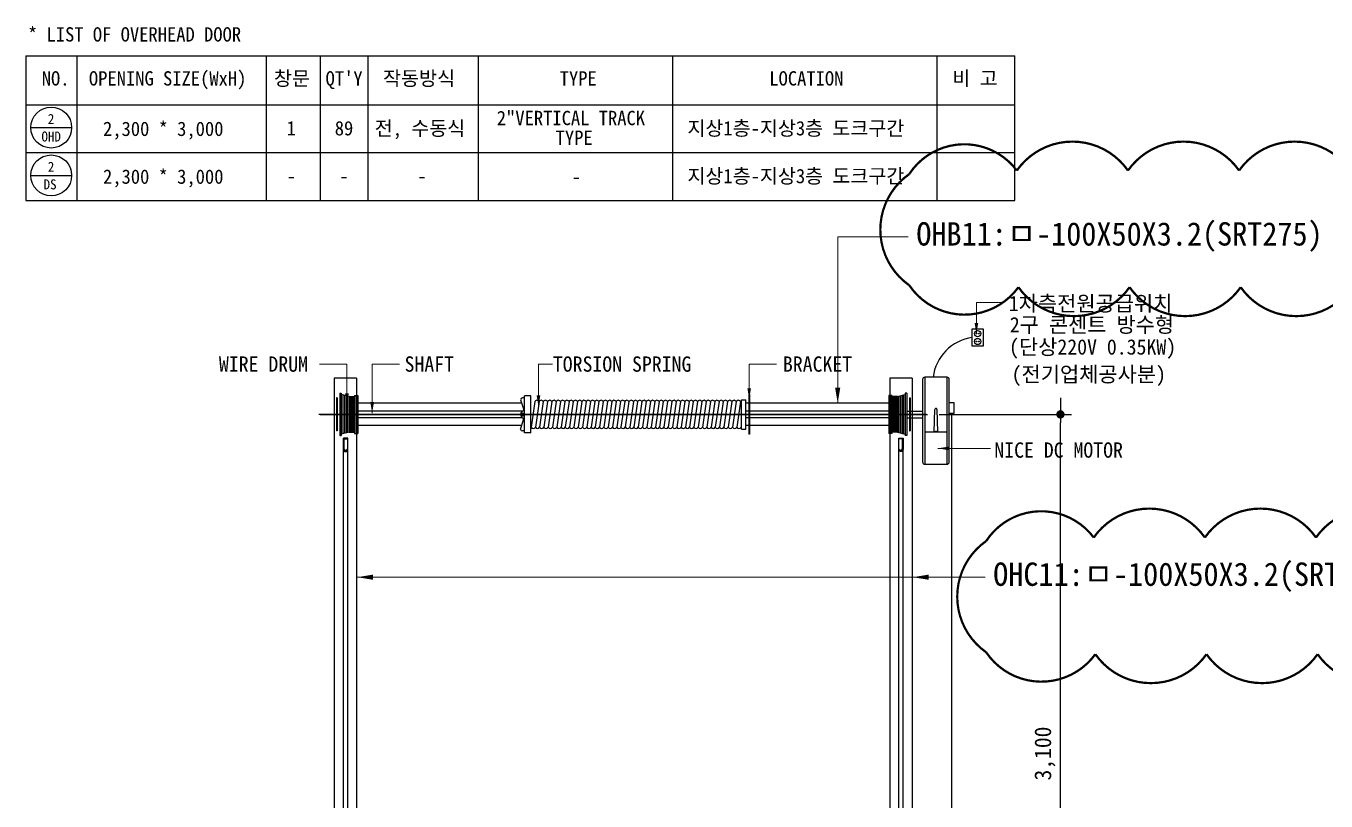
# Model space of a CAD drawing. Header units: millimetres. Extents: x 204328 to 274136, y -196910 to -178068.
# Drawn here: x 225348 to 231197, y -187593 to -184108 of the extents above; entities that cross this region are included whole.
import ezdxf
from ezdxf.enums import TextEntityAlignment as Align

# ---------------------------------------------------------------- set-up
doc = ezdxf.new("R2010")
doc.units = ezdxf.units.MM
doc.layers.get('Defpoints').update_dxf_attribs({"color": 140})
for name, color, linetype, lineweight in [('A-DIMS', 7, 'Continuous', 25), ('A-MKXS-TEXT1', 3, 'Continuous', 25), ('A-XXXX-TXT1', 3, 'Continuous', 25)]:
    doc.layers.add(name, color=color, linetype=linetype, lineweight=lineweight)
for name, color, linetype in [('OHD Frame', 2, 'Continuous'), ('OHD Track', 4, 'Continuous'), ('Text', 3, 'Continuous')]:
    doc.layers.add(name, color=color, linetype=linetype)
doc.layers.add('REV-202205', color=20, linetype='Continuous', lineweight=25, plot=False)
doc.styles.add('HY울릉도L', font='')
doc.styles.add('돋움체', font='')
doc.styles.get('HY울릉도L').set_extended_font_data('Dotum')
doc.styles.get('돋움체').set_extended_font_data('DotumChe')
doc.dimstyles.new('CDIM', dxfattribs={"dimtxt": 3, "dimasz": 1.5, "dimexe": 2, "dimexo": 1, "dimgap": 1, "dimtad": 1, "dimdec": 0, "dimrnd": 0.5, "dimzin": 0, "dimdsep": 32, "dimlunit": 6, "dimtxsty": 'HY울릉도L', "dimblk1": '_CIDOT', "dimblk2": '_CIDOT', "dimsah": 1, "dimcen": 5.5, "dimclrd": 2, "dimclre": 2, "dimclrt": 7, "dimadec": 0, "dimazin": 0, "dimtfac": 1, "dimtdec": 0, "dimtix": 1, "dimtmove": 2, "dimatfit": 1, "dimldrblk": '_CIDOT', "dimfxl": 1, "dimtolj": 1, "dimtzin": 0, "dimlwd": -1, "dimarcsym": 0})
doc.dimstyles.new('ISO-25', dxfattribs={"dimtxt": 2.5, "dimasz": 2.5, "dimexe": 1.25, "dimexo": 0.625, "dimtad": 1, "dimdsep": 46, "dimtxsty": 'Standard', "dimcen": 2.5, "dimadec": 0, "dimazin": 0, "dimtfac": 1, "dimtmove": 0, "dimatfit": 3, "dimfxl": 1, "dimarcsym": 0})

# ---------------------------------------------------------------- blocks, each defined once
blk = doc.blocks.new('_CIDOT')
at = {"color": 0, "linetype": 'ByBlock'}
blk.add_line((2, 0), (-1, 0), dxfattribs=at)
at = {"color": 0, "linetype": 'ByBlock', "const_width": 0.5}
blk.add_lwpolyline([(-0.25, 0, 1), (0.25, 0, 1)], format="xyb", close=True, dxfattribs=at)
blk = doc.blocks.new('*D75')
at = {"layer": 'A-DIMS', "lineweight": -2, "transparency": 16777216}
for p, q in [((229456.4, -185854.2), (230052.2, -185854.2)), ((229456.4, -188904.2), (230052.2, -188904.2))]:
    blk.add_line(p, q, dxfattribs=at)
at = {"layer": 'A-DIMS', "transparency": 16777216}
blk.add_line((230002.2, -188866.7), (230002.2, -185891.7), dxfattribs=at)
at = {"layer": 'Defpoints', "color": 0, "transparency": 16777216}
for p in [(229431.4, -185854.2, 0), (230002.2, -185854.2), (229431.4, -188904.2, 0)]:
    blk.add_point(p, dxfattribs=at)
at = {"layer": 'A-DIMS', "transparency": 16777216, "xscale": 37.5, "yscale": 37.5, "zscale": 37.5}
for p, rotation in [((230002.2, -185854.2), 90), ((230002.2, -188904.2), 270)]:
    blk.add_blockref('_CIDOT', p, dxfattribs=dict(at, rotation=rotation))
at = {"layer": 'A-DIMS', "color": 3, "transparency": 16777216, "insert": (229932.5, -187379.2), "char_height": 75, "attachment_point": 5, "rotation": 90, "style": '돋움체'}
blk.add_mtext('\\A1;3,100', dxfattribs=at)

msp = doc.modelspace()

# ---------------------------------------------------------------- linework, layer by layer
for p, q in [((225347.8, -184241.7), (229796.9, -184241.7)), ((225347.8, -184241.7), (225347.8, -184891.8)), ((225576.3, -184241.7), (225576.3, -184891.8)), ((226429.1, -184241.7), (226429.1, -184891.8)), ((226429.1, -184241.7), (226429.1, -184891.8)), ((226671, -184241.7), (226671, -184891.8)), ((226886.1, -184241.7), (226886.1, -184891.8)), ((227382.4, -184241.7), (227382.4, -184891.8)), ((228256.5, -184241.7), (228256.5, -184891.8)), ((229446.5, -184241.7), (229446.5, -184891.8)), ((229796, -184241.7), (229796, -184891.8)), ((225347.8, -184461.8), (229796.9, -184461.8)), ((225369.1, -184564.4), (225553.3, -184564.4)), ((225347.8, -184676.8), (229796.9, -184676.8)), ((225369.1, -184779.5), (225553.3, -184779.5)), ((225347.8, -184891.8), (229796.9, -184891.8)), ((228600.2, -185765.3, 0), (228600.2, -185943.3, 0)), ((228602.9, -185765.3, 0), (228600.2, -185765.3, 0)), ((228602.9, -185765.3, 0), (228602.9, -185943.3, 0)), ((226745, -185780.1, 0), (226745, -185928.4, 0)), ((226747.2, -185780.1, 0), (226745, -185780.1, 0)), ((226747.2, -185780.1, 0), (226747.2, -185928.4, 0)), ((227578.5, -185804.2, 0), (226835.1, -185804.2, 0)), ((228600.2, -185804.2, 0), (228586, -185804.2, 0)), ((229235.1, -185804.2, 0), (228602.9, -185804.2, 0)), ((229323.1, -185780.1, 0), (229323.1, -185928.4, 0)), ((229323.1, -185780.1, 0), (229325.3, -185780.1, 0)), ((229325.3, -185780.1, 0), (229325.3, -185928.4, 0)), ((226747.2, -185928.4, 0), (226745, -185928.4, 0)), ((227578.5, -185904.2, 0), (226835.1, -185904.2, 0)), ((228600.2, -185904.2, 0), (228586, -185904.2, 0)), ((228602.9, -185943.3, 0), (228600.2, -185943.3, 0)), ((229235.1, -185904.2, 0), (228602.9, -185904.2, 0)), ((229323.1, -185928.4, 0), (229325.3, -185928.4, 0))]:
    msp.add_line(p, q)
at = {"color": 0}
for p, q in [((229382.1, -185697.1, 0), (229382.1, -186068.1, 0)), ((229492.1, -185687.1, 0), (229392.1, -185687.1, 0)), ((229392.1, -185687.1, 0), (229392.1, -186078.1, 0)), ((229492.1, -186078.1, 0), (229492.1, -185687.1, 0)), ((229502.1, -186068.1, 0), (229502.1, -185697.1, 0)), ((229502.1, -185799.9, 0), (229522.1, -185799.9, 0)), ((229522.1, -185799.9, 0), (229522.1, -185849.9, 0)), ((229434.6, -185932.1, 0), (229437.6, -185832.1, 0)), ((229446.6, -185832.1, 0), (229449.6, -185932.1, 0)), ((229522.1, -185849.9, 0), (229502.1, -185849.9, 0)), ((229512.1, -185849.9, 0), (229512.1, -190214.3, 0)), ((229392.1, -185932.1, 0), (229492.1, -185932.1, 0)), ((229439.6, -185932.1, 0), (229439.6, -185929.3, 0)), ((229439.6, -185929.3, 0), (229444.6, -185929.3, 0)), ((229444.6, -185932.1, 0), (229444.6, -185929.3, 0)), ((229392.1, -186078.1, 0), (229492.1, -186078.1, 0))]:
    msp.add_line(p, q, dxfattribs=at)
at = {"color": 1, "linetype": 'Continuous'}
for p, q in [((226759.2, -185758.9, 0), (226759.2, -185949.6, 0)), ((226766.2, -185758.9, 0), (226766.2, -185949.6, 0)), ((226801.7, -185773.7, 0), (226766.2, -185764.9, 0)), ((226826.5, -185768.7, 0), (226826.5, -185939.8, 0)), ((226833.5, -185768.7, 0), (226833.5, -185939.8, 0)), ((226840.5, -185768.7, 0), (226840.5, -185939.8, 0)), ((229229.8, -185768.7, 0), (229229.8, -185939.8, 0)), ((229236.8, -185768.7, 0), (229236.8, -185939.8, 0)), ((229243.8, -185768.7, 0), (229243.8, -185939.8, 0)), ((229268.6, -185773.7, 0), (229304.1, -185764.9, 0)), ((229304.1, -185758.9, 0), (229304.1, -185949.6, 0)), ((229311.1, -185758.9, 0), (229311.1, -185949.6, 0)), ((226801.7, -185773.7, 0), (226801.7, -185934.7, 0)), ((229268.6, -185773.7, 0), (229268.6, -185934.7, 0)), ((226801.7, -185934.7, 0), (226766.2, -185943.6, 0)), ((229268.6, -185934.7, 0), (229304.1, -185943.6, 0))]:
    msp.add_line(p, q, dxfattribs=at)
at = {"color": 1}
for p, q in [((226759.2, -185758.9, 0), (226766.2, -185758.9, 0)), ((226826.5, -185768.7, 0), (226840.5, -185768.7, 0)), ((229243.8, -185768.7, 0), (229229.8, -185768.7, 0)), ((229311.1, -185758.9, 0), (229304.1, -185758.9, 0)), ((226801.7, -185773.7, 0), (226826.5, -185773.7, 0)), ((229268.6, -185773.7, 0), (229243.8, -185773.7, 0)), ((226801.7, -185934.7, 0), (226826.5, -185934.7, 0)), ((226826.5, -185939.8, 0), (226840.5, -185939.8, 0)), ((229243.8, -185939.8, 0), (229229.8, -185939.8, 0)), ((229268.6, -185934.7, 0), (229243.8, -185934.7, 0)), ((226759.2, -185949.6, 0), (226766.2, -185949.6, 0)), ((229311.1, -185949.6, 0), (229304.1, -185949.6, 0))]:
    msp.add_line(p, q, dxfattribs=at)
at = {"color": 8, "linetype": 'Continuous'}
for p, q in [((226773.7, -185766.8, 0), (226773.7, -185941.7, 0)), ((226780.7, -185768.5, 0), (226780.7, -185940, 0)), ((229289.6, -185768.5, 0), (229289.6, -185940, 0)), ((229296.6, -185766.8, 0), (229296.6, -185941.7, 0)), ((226787.7, -185770.3, 0), (226787.7, -185938.2, 0)), ((226794.7, -185772, 0), (226794.7, -185936.5, 0)), ((226806.2, -185773.7, 0), (226806.2, -185934.7, 0)), ((226811.1, -185773.7, 0), (226811.1, -185934.7, 0)), ((226816, -185773.7, 0), (226816, -185934.7, 0)), ((226820.9, -185773.7, 0), (226820.9, -185934.7, 0)), ((229249.3, -185773.7, 0), (229249.3, -185934.7, 0)), ((229254.2, -185773.7, 0), (229254.2, -185934.7, 0)), ((229259.1, -185773.7, 0), (229259.1, -185934.7, 0)), ((229264, -185773.7, 0), (229264, -185934.7, 0)), ((229275.6, -185772, 0), (229275.6, -185936.5, 0)), ((229282.6, -185770.3, 0), (229282.6, -185938.2, 0))]:
    msp.add_line(p, q, dxfattribs=at)
at = {"color": 3}
for p, q in [((227573.5, -185787.9, 0), (227586.3, -185829.7, 0)), ((227591.2, -185779.9, 0), (227581.4, -185779.9, 0)), ((227591.2, -185937.2, 0), (227591.2, -185771.3, 0)), ((227619.2, -185771.3, 0), (227591.2, -185771.3, 0)), ((227619.2, -185937.2, 0), (227619.2, -185771.3, 0)), ((227636.8, -185796.8, 0), (227620.3, -185911.8, 0)), ((227656.1, -185796.8, 0), (227639.6, -185911.8, 0)), ((227675.4, -185796.8, 0), (227658.8, -185911.8, 0)), ((227694.7, -185796.8, 0), (227678.1, -185911.8, 0)), ((227713.9, -185796.8, 0), (227697.4, -185911.8, 0)), ((227733.2, -185796.8, 0), (227716.6, -185911.8, 0)), ((227752.5, -185796.8, 0), (227735.9, -185911.8, 0)), ((227771.7, -185796.8, 0), (227755.2, -185911.8, 0)), ((227791, -185796.8, 0), (227774.4, -185911.8, 0)), ((227810.3, -185796.8, 0), (227793.7, -185911.8, 0)), ((227829.5, -185796.8, 0), (227813, -185911.8, 0)), ((227848.8, -185796.8, 0), (227832.2, -185911.8, 0)), ((227868.1, -185796.8, 0), (227851.5, -185911.8, 0)), ((227887.3, -185796.8, 0), (227870.8, -185911.8, 0)), ((227906.6, -185796.8, 0), (227890.1, -185911.8, 0)), ((227925.9, -185796.8, 0), (227909.3, -185911.8, 0)), ((227945.1, -185796.8, 0), (227928.6, -185911.8, 0)), ((227964.4, -185796.8, 0), (227947.9, -185911.8, 0)), ((227983.7, -185796.8, 0), (227967.1, -185911.8, 0)), ((228003, -185796.8, 0), (227986.4, -185911.8, 0)), ((228022.2, -185796.8, 0), (228005.7, -185911.8, 0)), ((228041.5, -185796.8, 0), (228024.9, -185911.8, 0)), ((228060.8, -185796.8, 0), (228044.2, -185911.8, 0)), ((228080.5, -185796.8, 0), (228064, -185911.8, 0)), ((228099.8, -185796.8, 0), (228083.3, -185911.8, 0)), ((228119.1, -185796.8, 0), (228102.5, -185911.8, 0)), ((228138.4, -185796.8, 0), (228121.8, -185911.8, 0)), ((228157.6, -185796.8, 0), (228141.1, -185911.8, 0)), ((228176.9, -185796.8, 0), (228160.3, -185911.8, 0)), ((228196.2, -185796.8, 0), (228179.6, -185911.8, 0)), ((228215.4, -185796.8, 0), (228198.9, -185911.8, 0)), ((228234.7, -185796.8, 0), (228218.1, -185911.8, 0)), ((228254, -185796.8, 0), (228237.4, -185911.8, 0)), ((228273.2, -185796.8, 0), (228256.7, -185911.8, 0)), ((228292.5, -185796.8, 0), (228276, -185911.8, 0)), ((228311.8, -185796.8, 0), (228295.2, -185911.8, 0)), ((228331, -185796.8, 0), (228314.5, -185911.8, 0)), ((228350.3, -185796.8, 0), (228333.8, -185911.8, 0)), ((228369.6, -185796.8, 0), (228353, -185911.8, 0)), ((228388.9, -185796.8, 0), (228372.3, -185911.8, 0)), ((228408.1, -185796.8, 0), (228391.6, -185911.8, 0)), ((228427.4, -185796.8, 0), (228410.8, -185911.8, 0)), ((228446.7, -185796.8, 0), (228430.1, -185911.8, 0)), ((228465.9, -185796.8, 0), (228449.4, -185911.8, 0)), ((228485.2, -185796.8, 0), (228468.6, -185911.8, 0)), ((228504.5, -185796.8, 0), (228487.9, -185911.8, 0)), ((228523.7, -185796.8, 0), (228507.2, -185911.8, 0)), ((228543, -185796.8, 0), (228526.4, -185911.8, 0)), ((228562.3, -185796.8, 0), (228545.7, -185911.8, 0)), ((228566.5, -185920.3, 0), (228566.5, -185788.2, 0)), ((228566.5, -185788.2, 0), (228586, -185788.2, 0)), ((228586, -185920.3, 0), (228586, -185788.2, 0)), ((227573.5, -185920.6, 0), (227586.3, -185878.8, 0)), ((227586.3, -185829.7, 0), (227586.3, -185837.2, 0)), ((227586.3, -185878.8, 0), (227586.3, -185871.3, 0)), ((227591.2, -185928.6, 0), (227581.4, -185928.6, 0)), ((227619.2, -185937.2, 0), (227591.2, -185937.2, 0)), ((228566.5, -185920.3, 0), (228586, -185920.3, 0))]:
    msp.add_line(p, q, dxfattribs=at)
at = {"color": 8}
for p, q in [((229399.5, -185854.2, 0), (226665.7, -185854.2, 0)), ((226670.8, -185854.2), (229404.6, -185854.2, 0))]:
    msp.add_line(p, q, dxfattribs=at)
at = {"color": 2}
for p, q in [((227582.3, -185838.9, 0), (226835.1, -185838.9, 0)), ((227582.2, -185869.6, 0), (226835.1, -185869.6, 0)), ((228600.2, -185838.9, 0), (228586, -185838.9, 0)), ((228600.2, -185869.6, 0), (228586, -185869.6, 0)), ((229235.1, -185838.9, 0), (228602.9, -185838.9, 0)), ((229235.1, -185869.6, 0), (228602.9, -185869.6, 0)), ((229311.1, -185838.9, 0), (229323.1, -185838.9, 0)), ((229311.1, -185869.6, 0), (229323.1, -185869.6, 0)), ((229325.3, -185838.9, 0), (229382.1, -185838.9, 0)), ((229325.3, -185869.6, 0), (229382.1, -185869.6, 0))]:
    msp.add_line(p, q, dxfattribs=at)
at = {"color": 1, "elevation": 0}
msp.add_lwpolyline([(229605.2, -185470), (229654.1, -185470), (229654.1, -185546.9), (229605.2, -185546.9)], close=True, dxfattribs=at)
for centre in [(225461.2, -184564.4), (225461.2, -184779.5)]:
    msp.add_circle(centre, 92.1)
at = {"color": 1}
for centre, radius in [((229629.6, -185490.6, 0), 14), ((229629.6, -185526.3, 0), 14), ((229624.3, -185490.6, 0), 1.27), ((229624.3, -185526.2, 0), 1.27), ((229635, -185490.6, 0), 1.27), ((229635, -185526.2, 0), 1.27)]:
    msp.add_circle(centre, radius, dxfattribs=at)
at = {"color": 3}
msp.add_circle((227583.4, -185854.3, 0), 7.81, dxfattribs=at)
at = {"color": 1}
msp.add_arc((229633.4, -185712.3, 0), 205.8, 97.8663, 172.96485, dxfattribs=at)
at = {"color": 0}
for centre, radius, start, end in [((229392.1, -185697.1, 0), 10, 90, 180), ((229492.1, -185697.1, 0), 10, 0, 90), ((229442.2, -185832, 0), 4.46, 358.28164, 181.71836), ((229392.1, -186068.1, 0), 10, 180, 270), ((229492.1, -186068.1, 0), 10, 270, 0)]:
    msp.add_arc(centre, radius, start, end, dxfattribs=at)
at = {"color": 3}
for centre, radius, start, end in [((227582.3, -185788.7, 0), 8.9, 95.75821, 174.36248), ((227646.5, -185801.6, 0), 10.8, 26.49712, 153.50288), ((227665.7, -185801.6, 0), 10.8, 26.49712, 153.50288), ((227685, -185801.6, 0), 10.8, 26.49712, 153.50288), ((227704.3, -185801.6, 0), 10.8, 26.49712, 153.50288), ((227723.6, -185801.6, 0), 10.8, 26.49712, 153.50288), ((227742.8, -185801.6, 0), 10.8, 26.49712, 153.50288), ((227762.1, -185801.6, 0), 10.8, 26.49712, 153.50288), ((227781.4, -185801.6, 0), 10.8, 26.49712, 153.50288), ((227800.6, -185801.6, 0), 10.8, 26.49712, 153.50288), ((227819.9, -185801.6, 0), 10.8, 26.49712, 153.50288), ((227839.2, -185801.6, 0), 10.8, 26.49712, 153.50288), ((227858.4, -185801.6, 0), 10.8, 26.49712, 153.50288), ((227877.7, -185801.6, 0), 10.8, 26.49712, 153.50288), ((227897, -185801.6, 0), 10.8, 26.49712, 153.50288), ((227916.2, -185801.6, 0), 10.8, 26.49712, 153.50288), ((227935.5, -185801.6, 0), 10.8, 26.49712, 153.50288), ((227954.8, -185801.6, 0), 10.8, 26.49712, 153.50288), ((227974.1, -185801.6, 0), 10.8, 26.49712, 153.50288), ((227993.3, -185801.6, 0), 10.8, 26.49712, 153.50288), ((228012.6, -185801.6, 0), 10.8, 26.49712, 153.50288), ((228031.9, -185801.6, 0), 10.8, 26.49712, 153.50288), ((228051.1, -185801.6, 0), 10.8, 26.49712, 153.50288), ((228070.9, -185801.6, 0), 10.8, 26.49712, 153.50288), ((228090.2, -185801.6, 0), 10.8, 26.49712, 153.50288), ((228109.5, -185801.6, 0), 10.8, 26.49712, 153.50288), ((228128.7, -185801.6, 0), 10.8, 26.49712, 153.50288), ((228148, -185801.6, 0), 10.8, 26.49712, 153.50288), ((228167.3, -185801.6, 0), 10.8, 26.49712, 153.50288), ((228186.5, -185801.6, 0), 10.8, 26.49712, 153.50288), ((228205.8, -185801.6, 0), 10.8, 26.49712, 153.50288), ((228225.1, -185801.6, 0), 10.8, 26.49712, 153.50288), ((228244.3, -185801.6, 0), 10.8, 26.49712, 153.50288), ((228263.6, -185801.6, 0), 10.8, 26.49712, 153.50288), ((228282.9, -185801.6, 0), 10.8, 26.49712, 153.50288), ((228302.1, -185801.6, 0), 10.8, 26.49712, 153.50288), ((228321.4, -185801.6, 0), 10.8, 26.49712, 153.50288), ((228340.7, -185801.6, 0), 10.8, 26.49712, 153.50288), ((228359.9, -185801.6, 0), 10.8, 26.49712, 153.50288), ((228379.2, -185801.6, 0), 10.8, 26.49712, 153.50288), ((228398.5, -185801.6, 0), 10.8, 26.49712, 153.50288), ((228417.8, -185801.6, 0), 10.8, 26.49712, 153.50288), ((228437, -185801.6, 0), 10.8, 26.49712, 153.50288), ((228456.3, -185801.6, 0), 10.8, 26.49712, 153.50288), ((228475.6, -185801.6, 0), 10.8, 26.49712, 153.50288), ((228494.8, -185801.6, 0), 10.8, 26.49712, 153.50288), ((228514.1, -185801.6, 0), 10.8, 26.49712, 153.50288), ((228533.4, -185801.6, 0), 10.8, 26.49712, 153.50288), ((228552.6, -185801.6, 0), 10.8, 26.49712, 153.50288), ((227591.2, -185854.3, 0), 17.7, 90, 270), ((227582.3, -185919.8, 0), 8.9, 185.63752, 264.24179), ((227629.9, -185907, 0), 10.8, 206.49712, 333.50288), ((227649.2, -185907, 0), 10.8, 206.49712, 333.50288), ((227668.5, -185907, 0), 10.8, 206.49712, 333.50288), ((227687.7, -185907, 0), 10.8, 206.49712, 333.50288), ((227707, -185907, 0), 10.8, 206.49712, 333.50288), ((227726.3, -185907, 0), 10.8, 206.49712, 333.50288), ((227745.5, -185907, 0), 10.8, 206.49712, 333.50288), ((227764.8, -185907, 0), 10.8, 206.49712, 333.50288), ((227784.1, -185907, 0), 10.8, 206.49712, 333.50288), ((227803.3, -185907, 0), 10.8, 206.49712, 333.50288), ((227822.6, -185907, 0), 10.8, 206.49712, 333.50288), ((227841.9, -185907, 0), 10.8, 206.49712, 333.50288), ((227861.2, -185907, 0), 10.8, 206.49712, 333.50288), ((227880.4, -185907, 0), 10.8, 206.49712, 333.50288), ((227899.7, -185907, 0), 10.8, 206.49712, 333.50288), ((227919, -185907, 0), 10.8, 206.49712, 333.50288), ((227938.2, -185907, 0), 10.8, 206.49712, 333.50288), ((227957.5, -185907, 0), 10.8, 206.49712, 333.50288), ((227976.8, -185907, 0), 10.8, 206.49712, 333.50288), ((227996, -185907, 0), 10.8, 206.49712, 333.50288), ((228015.3, -185907, 0), 10.8, 206.49712, 333.50288), ((228034.6, -185907, 0), 10.8, 206.49712, 333.50288), ((228054.4, -185907, 0), 10.8, 206.49712, 333.50288), ((228073.6, -185907, 0), 10.8, 206.49712, 333.50288), ((228092.9, -185907, 0), 10.8, 206.49712, 333.50288), ((228112.2, -185907, 0), 10.8, 206.49712, 333.50288), ((228131.4, -185907, 0), 10.8, 206.49712, 333.50288), ((228150.7, -185907, 0), 10.8, 206.49712, 333.50288), ((228170, -185907, 0), 10.8, 206.49712, 333.50288), ((228189.2, -185907, 0), 10.8, 206.49712, 333.50288), ((228208.5, -185907, 0), 10.8, 206.49712, 333.50288), ((228227.8, -185907, 0), 10.8, 206.49712, 333.50288), ((228247.1, -185907, 0), 10.8, 206.49712, 333.50288), ((228266.3, -185907, 0), 10.8, 206.49712, 333.50288), ((228285.6, -185907, 0), 10.8, 206.49712, 333.50288), ((228304.9, -185907, 0), 10.8, 206.49712, 333.50288), ((228324.1, -185907, 0), 10.8, 206.49712, 333.50288), ((228343.4, -185907, 0), 10.8, 206.49712, 333.50288), ((228362.7, -185907, 0), 10.8, 206.49712, 333.50288), ((228381.9, -185907, 0), 10.8, 206.49712, 333.50288), ((228401.2, -185907, 0), 10.8, 206.49712, 333.50288), ((228420.5, -185907, 0), 10.8, 206.49712, 333.50288), ((228439.7, -185907, 0), 10.8, 206.49712, 333.50288), ((228459, -185907, 0), 10.8, 206.49712, 333.50288), ((228478.3, -185907, 0), 10.8, 206.49712, 333.50288), ((228497.5, -185907, 0), 10.8, 206.49712, 333.50288), ((228516.8, -185907, 0), 10.8, 206.49712, 333.50288), ((228536.1, -185907, 0), 10.8, 206.49712, 333.50288), ((228555.4, -185907, 0), 10.8, 206.49712, 333.50288)]:
    msp.add_arc(centre, radius, start, end, dxfattribs=at)
at = {"layer": 'OHD Frame'}
for p, q in [((226735.1, -185691.7), (226735.1, -192004.2, 0)), ((226835.1, -185691.7), (226835.1, -188929.2, 0)), ((229235.1, -185691.7), (229235.1, -188929.2, 0)), ((229335.1, -185691.7), (229235.1, -185691.7)), ((229335.1, -185691.7, 0), (229335.1, -192004.2))]:
    msp.add_line(p, q, dxfattribs=at)
at = {"layer": 'OHD Frame', "ltscale": 100}
msp.add_line((226835.1, -185691.7), (226735.1, -185691.7), dxfattribs=at)
at = {"layer": 'OHD Track'}
for p, q in [((226775.8, -192004.2, 0), (226775.8, -185960.4, 0)), ((226795.8, -192004.2, 0), (226795.8, -185960.4, 0)), ((229274.4, -192004.2, 0), (229274.4, -185960.4, 0)), ((229294.4, -192004.2, 0), (229294.4, -185960.4, 0))]:
    msp.add_line(p, q, dxfattribs=at)
at = {"layer": 'OHD Track', "color": 1, "elevation": 0}
for points in [[(226775.8, -185960.4), (226775.8, -186010.4), (226780.8, -186020.4), (226790.8, -186020.4), (226795.8, -186010.4), (226792.3, -186010.4), (226788.9, -186017.2), (226782.8, -186017.2), (226779, -186009.7), (226779, -185963.6), (226795.8, -185963.6), (226795.8, -185960.4)], [(229294.4, -185960.4), (229294.4, -186010.4), (229289.4, -186020.4), (229279.4, -186020.4), (229274.4, -186010.4), (229278, -186010.4), (229281.4, -186017.2), (229287.5, -186017.2), (229291.2, -186009.7), (229291.2, -185963.6), (229274.4, -185963.6), (229274.4, -185960.4)]]:
    msp.add_lwpolyline(points, close=True, dxfattribs=at)
at = {"layer": 'REV-202205', "const_width": 10, "elevation": 0}
for points in [[(231313.2, -185282.1, -0.520567), (230813.2, -185282.1, -0.520567), (230313.2, -185282.1, -0.520567), (229813.2, -185282.1, -0.520567), (229321.9, -185273.4, -0.520567), (229321.9, -184773.4, -0.520567), (229806, -184757.5, -0.520567), (230306, -184757.5, -0.520567), (230806, -184757.5, -0.520567), (231306, -184757.5, -0.520567)], [(231659.3, -186932.5, -0.520567), (231159.3, -186932.5, -0.520567), (230659.3, -186932.5, -0.520567), (230159.3, -186932.5, -0.520567), (229667.9, -186923.8, -0.520567), (229667.9, -186423.8, -0.520567), (230152, -186407.9, -0.520567), (230652, -186407.9, -0.520567), (231152, -186407.9, -0.520567), (231652, -186407.9, -0.520567)]]:
    msp.add_lwpolyline(points, format="xyb", close=True, dxfattribs=at)

# ---------------------------------------------------------------- texts
at = {"layer": 'A-MKXS-TEXT1', "color": 0, "char_height": 105, "attachment_point": 7, "style": '돋움체'}
for s, insert in [('OHB11:ㅁ-100X50X3.2(SRT275)', (229353.7, -185122.9, 0)), ('OHC11:ㅁ-100X50X3.2(SRT275)', (229699.7, -186653.2, 0))]:
    msp.add_mtext(s, dxfattribs=dict(at, insert=insert))
at = {"layer": 'A-XXXX-TXT1', "style": '돋움체'}
for s, height, p in [('* LIST OF OVERHEAD DOOR', 64.512, (225356.8, -184177.5)), ('OPENING SIZE(WxH)', 64.512, (225630.8, -184375.3)), ('창문', 64.51, (226463.2, -184375.3)), ("QT'Y", 64.51, (226695.6, -184375.3)), ('작동방식', 64.51, (226954.6, -184375.3)), ('비 고', 64.51, (229515.7, -184375.3)), ('NO.', 64.51, (225418.6, -184375.3)), ('TYPE', 64.51, (227749.1, -184375.3)), ('LOCATION', 64.51, (228692.2, -184375.3)), ('2', 45.2, (225445.9, -184548.1)), ('2,300 * 3,000', 64.512, (225694.3, -184602.1)), ('1', 64.5, (226520.9, -184599.5)), ('전, 수동식', 64.51, (226916.7, -184599.9)), ('2"VERTICAL TRACK', 64.512, (227466.1, -184553.5)), ('지상1층-지상3층 도크구간', 64.512, (228323.7, -184599.4)), ('OHD', 45.16, (225417.4, -184627.1)), ('TYPE', 64.51, (227730.9, -184642.1)), ('2', 45.2, (225445.9, -184763.2)), ('2,300 * 3,000', 64.512, (225694.3, -184817.1)), ('지상1층-지상3층 도크구간', 64.512, (228323.7, -184814.5)), ('DS', 45.16, (225427, -184842.2)), ('-', 64.5, (226520.9, -184814.6)), ('-', 64.5, (227109.3, -184814.6)), ('-', 64.5, (227803.5, -184817.6))]:
    msp.add_text(s, height=height, dxfattribs=at).set_placement(p)
for s, height, p in [('89', 64.51, (226778.7, -184599.5)), ('-', 64.5, (226778.7, -184814.6))]:
    msp.add_text(s, height=height, dxfattribs=at).set_placement(p, align=Align.CENTER)
at = {"layer": 'Text', "color": 0, "style": '돋움체'}
for s, height, p in [('1차측전원공급위치', 68.9, (229769.9, -185389.6, 0)), ('2구 콘센트 방수형', 68.9, (229774.4, -185485.3, 0)), ('(단상220V 0.35KW)', 68.898, (229771, -185585.2, 0)), ('WIRE DRUM', 68.9, (226215.8, -185662.2, 0)), ('SHAFT', 68.9, (227051.1, -185662.2, 0)), ('TORSION SPRING', 68.898, (227718.3, -185662.2, 0)), ('BRACKET', 68.9, (228753.4, -185662.2, 0)), ('(전기업체공사분)', 68.9, (229782.5, -185708.2, 0)), ('NICE DC MOTOR', 68.898, (229704.6, -186048.9, 0))]:
    msp.add_text(s, height=height, dxfattribs=at).set_placement(p)

# ---------------------------------------------------------------- dimensions: what is measured, and where the dimension line sits
at = {"layer": 'A-DIMS'}
dim = msp.add_linear_dim(base=(230002.2, -185854.2, 0), p1=(229431.4, -188904.2, 0), p2=(229431.4, -185854.2, 0), angle=270, text='3,100', dimstyle='CDIM', override={"dimscale": 25, "dimtxsty": '돋움체', "dimclrd": 256, "dimclre": 256, "dimclrt": 3}, dxfattribs=at)
dim.commit()
dim.dimension.update_dxf_attribs({"geometry": '*D75', "text_midpoint": (229932.5, -187379.2, 0)})

# ---------------------------------------------------------------- leaders
for points, override in [([(229000, -185804.2), (229000, -185056), (229317.1, -185056)], {"dimasz": 70, "dimtad": 0, "dimclrd": 1, "dimlwd": 9}), ([(229624.1, -185492.4, 0), (229624.1, -185351.4, 0), (229747.1, -185351.4, 0)], {"dimasz": 50, "dimtad": 0, "dimclrd": 1, "dimlwd": 9}), ([(226791.9, -185809.3, 0), (226791.9, -185627.8, 0), (226669, -185627.8, 0)], {"dimasz": 50, "dimtad": 0, "dimclrd": 1, "dimlwd": 9}), ([(226905.3, -185848.9, 0), (226905.3, -185627.8, 0), (227028.2, -185627.8, 0)], {"dimasz": 50, "dimtad": 0, "dimclrd": 1, "dimlwd": 9}), ([(227653.6, -185818.8, 0), (227653.6, -185627.8, 0), (227716.5, -185627.8, 0)], {"dimasz": 50, "dimtad": 0, "dimclrd": 1, "dimlwd": 9}), ([(228601.8, -185786.2, 0), (228601.8, -185627.8, 0), (228724.7, -185627.8, 0)], {"dimasz": 50, "dimtad": 0, "dimclrd": 1, "dimlwd": 9}), ([(229450.3, -186007), (229687.2, -186007)], {"dimasz": 50, "dimtad": 0, "dimclrd": 1, "dimlwd": 9}), ([(226838.6, -186586.3, 0), (229663.1, -186586.3, 0)], {"dimasz": 70, "dimtad": 0, "dimclrd": 1, "dimlwd": 9}), ([(229338.6, -186586.3, 0), (229663.1, -186586.3, 0)], {"dimasz": 70, "dimtad": 0, "dimclrd": 1, "dimlwd": 9})]:
    msp.add_leader(points, dimstyle='ISO-25', override=override)

doc.saveas('drawing.dxf')
